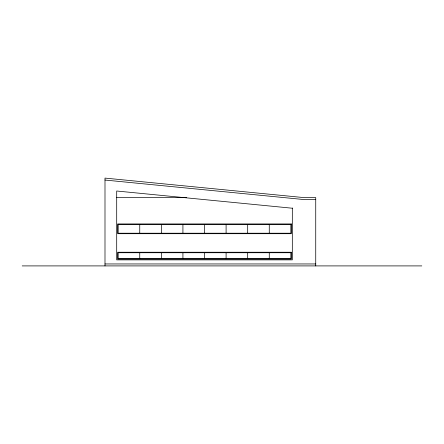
<?xml version="1.0" encoding="UTF-8"?>
<svg xmlns="http://www.w3.org/2000/svg" width="444" height="444" viewBox="0 0 444 444"><rect width="100%" height="100%" fill="white"/><g stroke="black" fill="none" stroke-linecap="round" stroke-linejoin="round"><path stroke-width="0.67" d="M116.7 197.608L186.536 197.608M315.734 199.561L304.023 199.561L104.995 180.048M104.995 263.952L315.734 263.952M22.2 265.906L421.8 265.906M292.319 208.225L116.7 191.009L116.7 259.873L292.319 259.873L292.319 207.959M315.734 265.906L315.734 197.608L304.023 197.608L104.995 178.094L104.995 265.906M269.269 224.436L269.269 233.222M269.269 252.73L269.269 258.586M247.68 224.436L247.68 233.222M247.68 252.73L247.68 258.586M226.096 224.436L226.096 233.222M226.096 252.73L226.096 258.586M204.506 224.436L204.506 233.222M204.506 252.73L204.506 258.586M182.922 224.436L182.922 233.222M182.922 252.73L182.922 258.586M161.339 224.436L161.339 233.222M161.339 252.73L161.339 258.586M139.749 224.436L139.749 233.222M139.749 252.73L139.749 258.586M291.342 223.954L117.677 223.954L117.677 233.705L291.342 233.705L291.342 223.954M290.853 224.436L118.165 224.436L118.165 233.222L290.853 233.222L290.853 224.436M291.342 252.242L117.677 252.242L117.677 259.074L291.342 259.074L291.342 252.242M290.853 252.73L118.165 252.73L118.165 258.586L290.853 258.586L290.853 252.73"/></g></svg>
